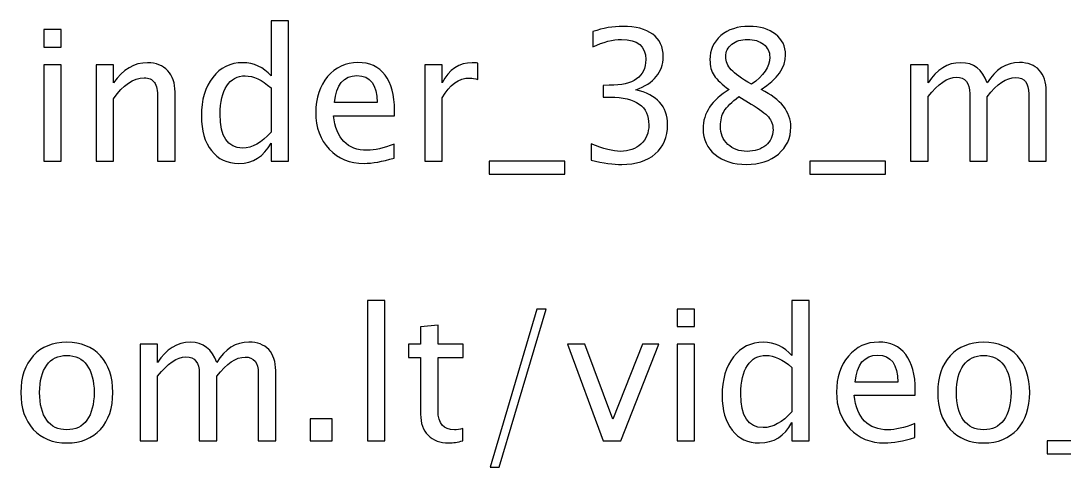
# Model space of a CAD drawing. Header units: centimetres. Extents: x -29.3 to 28.8, y -24.1 to 28.7.
# Drawn here: x -1.64 to 5.65, y 18.53 to 21.65 of the extents above; entities that cross this region are included whole.
import ezdxf

# ---------------------------------------------------------------- set-up
doc = ezdxf.new("R2010")
doc.units = ezdxf.units.CM
doc.header["$MEASUREMENT"] = 0
doc.layers.add('Layer 1', color=7, linetype='Continuous')

msp = doc.modelspace()

# ---------------------------------------------------------------- linework, layer by layer
at = {"layer": 'Layer 1'}
for points, knots in [([(-1.47784, 21.46673), (-1.47784, 21.46673), (-1.47784, 21.58865), (-1.47784, 21.58865), (-1.47784, 21.58865), (-1.47784, 21.58865), (-1.35592, 21.58865), (-1.35592, 21.58865), (-1.35592, 21.58865), (-1.35592, 21.58865), (-1.35592, 21.46673), (-1.35592, 21.46673), (-1.35592, 21.46673), (-1.35592, 21.46673), (-1.47784, 21.46673), (-1.47784, 21.46673)], [0, 0, 0, 0, 0.2, 0.2, 0.2, 0.2, 0.4, 0.4, 0.4, 0.4, 0.6, 0.6, 0.6, 0.6, 1, 1, 1, 1]), ([(0.11051, 20.67044), (0.11051, 20.67044), (0.11051, 20.79681), (0.11051, 20.79681), (0.11051, 20.79681), (0.06077, 20.7024), (-0.01416, 20.6552), (-0.11428, 20.6552), (-0.11428, 20.6552), (-0.19556, 20.6552), (-0.25948, 20.68462), (-0.30605, 20.74368), (-0.30605, 20.74368), (-0.35262, 20.80273), (-0.3759, 20.88338), (-0.3759, 20.98561), (-0.3759, 20.98561), (-0.3759, 21.09737), (-0.34944, 21.18733), (-0.29674, 21.25549), (-0.29674, 21.25549), (-0.24382, 21.32343), (-0.17439, 21.35751), (-0.08824, 21.35751), (-0.08824, 21.35751), (-0.00845, 21.35751), (0.05802, 21.32703), (0.11051, 21.26586), (0.11051, 21.26586), (0.11051, 21.26586), (0.11051, 21.64961), (0.11051, 21.64961), (0.11051, 21.64961), (0.11051, 21.64961), (0.23243, 21.64961), (0.23243, 21.64961), (0.23243, 21.64961), (0.23243, 21.64961), (0.23243, 20.67044), (0.23243, 20.67044), (0.23243, 20.67044), (0.23243, 20.67044), (0.11051, 20.67044), (0.11051, 20.67044)], [0, 0, 0, 0, 0.0833333, 0.0833333, 0.0833333, 0.0833333, 0.1666667, 0.1666667, 0.1666667, 0.1666667, 0.25, 0.25, 0.25, 0.25, 0.3333333, 0.3333333, 0.3333333, 0.3333333, 0.4166667, 0.4166667, 0.4166667, 0.4166667, 0.5, 0.5, 0.5, 0.5, 0.5833333, 0.5833333, 0.5833333, 0.5833333, 0.6666667, 0.6666667, 0.6666667, 0.6666667, 0.75, 0.75, 0.75, 0.75, 0.8333333, 0.8333333, 0.8333333, 0.8333333, 1, 1, 1, 1]), ([(2.34655, 20.67679), (2.34655, 20.67679), (2.34655, 20.79109), (2.34655, 20.79109), (2.34655, 20.79109), (2.43376, 20.75638), (2.50213, 20.73902), (2.55229, 20.73902), (2.55229, 20.73902), (2.61135, 20.73902), (2.65897, 20.75595), (2.69559, 20.79003), (2.69559, 20.79003), (2.73221, 20.82411), (2.75041, 20.86856), (2.75041, 20.92317), (2.75041, 20.92317), (2.75041, 21.05271), (2.66024, 21.11748), (2.4799, 21.11748), (2.4799, 21.11748), (2.4799, 21.11748), (2.43164, 21.11748), (2.43164, 21.11748), (2.43164, 21.11748), (2.43164, 21.11748), (2.43164, 21.1994), (2.43164, 21.1994), (2.43164, 21.1994), (2.43164, 21.1994), (2.4744, 21.20003), (2.4744, 21.20003), (2.4744, 21.20003), (2.64394, 21.20003), (2.72882, 21.25972), (2.72882, 21.37931), (2.72882, 21.37931), (2.72882, 21.47308), (2.67252, 21.52007), (2.56012, 21.52007), (2.56012, 21.52007), (2.4998, 21.52007), (2.43291, 21.50271), (2.35925, 21.468), (2.35925, 21.468), (2.35925, 21.468), (2.35925, 21.57468), (2.35925, 21.57468), (2.35925, 21.57468), (2.43143, 21.59923), (2.50107, 21.61151), (2.56795, 21.61151), (2.56795, 21.61151), (2.65897, 21.61151), (2.72903, 21.59331), (2.77772, 21.5569), (2.77772, 21.5569), (2.8264, 21.52071), (2.85074, 21.468), (2.85074, 21.399), (2.85074, 21.399), (2.85074, 21.29126), (2.78703, 21.21442), (2.65939, 21.1687), (2.65939, 21.1687), (2.80735, 21.1342), (2.88122, 21.05313), (2.88122, 20.92508), (2.88122, 20.92508), (2.88122, 20.83872), (2.85265, 20.77077), (2.79571, 20.72145), (2.79571, 20.72145), (2.73877, 20.67213), (2.66045, 20.64758), (2.56097, 20.64758), (2.56097, 20.64758), (2.50424, 20.64758), (2.43291, 20.65732), (2.34655, 20.67679)], [0, 0, 0, 0, 0.047619, 0.047619, 0.047619, 0.047619, 0.0952381, 0.0952381, 0.0952381, 0.0952381, 0.1428571, 0.1428571, 0.1428571, 0.1428571, 0.1904762, 0.1904762, 0.1904762, 0.1904762, 0.2380952, 0.2380952, 0.2380952, 0.2380952, 0.2857143, 0.2857143, 0.2857143, 0.2857143, 0.3333333, 0.3333333, 0.3333333, 0.3333333, 0.3809524, 0.3809524, 0.3809524, 0.3809524, 0.4285714, 0.4285714, 0.4285714, 0.4285714, 0.4761905, 0.4761905, 0.4761905, 0.4761905, 0.5238095, 0.5238095, 0.5238095, 0.5238095, 0.5714286, 0.5714286, 0.5714286, 0.5714286, 0.6190476, 0.6190476, 0.6190476, 0.6190476, 0.6666667, 0.6666667, 0.6666667, 0.6666667, 0.7142857, 0.7142857, 0.7142857, 0.7142857, 0.7619048, 0.7619048, 0.7619048, 0.7619048, 0.8095238, 0.8095238, 0.8095238, 0.8095238, 0.8571429, 0.8571429, 0.8571429, 0.8571429, 0.9047619, 0.9047619, 0.9047619, 0.9047619, 1, 1, 1, 1]), ([(3.31217, 21.17019), (3.26179, 21.20532), (3.22666, 21.23792), (3.20697, 21.26819), (3.20697, 21.26819), (3.18729, 21.29824), (3.17755, 21.33465), (3.17755, 21.3772), (3.17755, 21.3772), (3.17755, 21.44662), (3.20295, 21.50314), (3.25354, 21.54653), (3.25354, 21.54653), (3.30434, 21.58992), (3.37059, 21.61151), (3.45229, 21.61151), (3.45229, 21.61151), (3.52765, 21.61151), (3.58882, 21.5931), (3.6356, 21.55627), (3.6356, 21.55627), (3.68238, 21.51965), (3.70587, 21.47181), (3.70587, 21.41318), (3.70587, 21.41318), (3.70587, 21.32428), (3.64893, 21.24321), (3.53527, 21.17019), (3.53527, 21.17019), (3.67349, 21.10245), (3.7427, 21.01503), (3.7427, 20.90793), (3.7427, 20.90793), (3.7427, 20.83152), (3.7137, 20.76908), (3.65592, 20.72039), (3.65592, 20.72039), (3.59813, 20.67192), (3.52384, 20.64758), (3.43282, 20.64758), (3.43282, 20.64758), (3.34202, 20.64758), (3.26878, 20.67044), (3.2129, 20.71616), (3.2129, 20.71616), (3.15723, 20.76167), (3.12929, 20.82178), (3.12929, 20.89608), (3.12929, 20.89608), (3.12929, 21.00614), (3.19025, 21.09737), (3.31217, 21.17019)], [0, 0, 0, 0, 0.0714286, 0.0714286, 0.0714286, 0.0714286, 0.1428571, 0.1428571, 0.1428571, 0.1428571, 0.2142857, 0.2142857, 0.2142857, 0.2142857, 0.2857143, 0.2857143, 0.2857143, 0.2857143, 0.3571429, 0.3571429, 0.3571429, 0.3571429, 0.4285714, 0.4285714, 0.4285714, 0.4285714, 0.5, 0.5, 0.5, 0.5, 0.5714286, 0.5714286, 0.5714286, 0.5714286, 0.6428571, 0.6428571, 0.6428571, 0.6428571, 0.7142857, 0.7142857, 0.7142857, 0.7142857, 0.7857143, 0.7857143, 0.7857143, 0.7857143, 0.8571429, 0.8571429, 0.8571429, 0.8571429, 1, 1, 1, 1]), ([(3.46711, 21.2085), (3.55262, 21.26501), (3.59538, 21.32767), (3.59538, 21.39688), (3.59538, 21.39688), (3.59538, 21.43392), (3.58099, 21.46356), (3.55241, 21.4862), (3.55241, 21.4862), (3.52363, 21.50885), (3.48616, 21.52007), (3.43981, 21.52007), (3.43981, 21.52007), (3.39493, 21.52007), (3.35831, 21.50906), (3.33016, 21.48684), (3.33016, 21.48684), (3.30201, 21.46461), (3.28804, 21.43604), (3.28804, 21.40069), (3.28804, 21.40069), (3.28804, 21.3664), (3.30074, 21.3355), (3.32614, 21.30798), (3.32614, 21.30798), (3.35154, 21.28068), (3.39853, 21.24744), (3.46711, 21.2085)], [0, 0, 0, 0, 0.125, 0.125, 0.125, 0.125, 0.25, 0.25, 0.25, 0.25, 0.375, 0.375, 0.375, 0.375, 0.5, 0.5, 0.5, 0.5, 0.625, 0.625, 0.625, 0.625, 0.75, 0.75, 0.75, 0.75, 1, 1, 1, 1]), ([(-1.47784, 20.67044), (-1.47784, 20.67044), (-1.47784, 21.34354), (-1.47784, 21.34354), (-1.47784, 21.34354), (-1.47784, 21.34354), (-1.35592, 21.34354), (-1.35592, 21.34354), (-1.35592, 21.34354), (-1.35592, 21.34354), (-1.35592, 20.67044), (-1.35592, 20.67044), (-1.35592, 20.67044), (-1.35592, 20.67044), (-1.47784, 20.67044), (-1.47784, 20.67044)], [0, 0, 0, 0, 0.2, 0.2, 0.2, 0.2, 0.4, 0.4, 0.4, 0.4, 0.6, 0.6, 0.6, 0.6, 1, 1, 1, 1]), ([(-1.11081, 20.67044), (-1.11081, 20.67044), (-1.11081, 21.34354), (-1.11081, 21.34354), (-1.11081, 21.34354), (-1.11081, 21.34354), (-0.98889, 21.34354), (-0.98889, 21.34354), (-0.98889, 21.34354), (-0.98889, 21.34354), (-0.98889, 21.21633), (-0.98889, 21.21633), (-0.98889, 21.21633), (-0.92433, 21.31052), (-0.84517, 21.35751), (-0.75161, 21.35751), (-0.75161, 21.35751), (-0.69277, 21.35751), (-0.64599, 21.3391), (-0.61149, 21.30205), (-0.61149, 21.30205), (-0.57699, 21.26522), (-0.55963, 21.21548), (-0.55963, 21.15325), (-0.55963, 21.15325), (-0.55963, 21.15325), (-0.55963, 20.67044), (-0.55963, 20.67044), (-0.55963, 20.67044), (-0.55963, 20.67044), (-0.68155, 20.67044), (-0.68155, 20.67044), (-0.68155, 20.67044), (-0.68155, 20.67044), (-0.68155, 21.11346), (-0.68155, 21.11346), (-0.68155, 21.11346), (-0.68155, 21.16341), (-0.68896, 21.19897), (-0.70356, 21.22014), (-0.70356, 21.22014), (-0.71838, 21.24152), (-0.74272, 21.2521), (-0.7768, 21.2521), (-0.7768, 21.2521), (-0.85173, 21.2521), (-0.92243, 21.20321), (-0.98889, 21.10542), (-0.98889, 21.10542), (-0.98889, 21.10542), (-0.98889, 20.67044), (-0.98889, 20.67044), (-0.98889, 20.67044), (-0.98889, 20.67044), (-1.11081, 20.67044), (-1.11081, 20.67044)], [0, 0, 0, 0, 0.0666667, 0.0666667, 0.0666667, 0.0666667, 0.1333333, 0.1333333, 0.1333333, 0.1333333, 0.2, 0.2, 0.2, 0.2, 0.2666667, 0.2666667, 0.2666667, 0.2666667, 0.3333333, 0.3333333, 0.3333333, 0.3333333, 0.4, 0.4, 0.4, 0.4, 0.4666667, 0.4666667, 0.4666667, 0.4666667, 0.5333333, 0.5333333, 0.5333333, 0.5333333, 0.6, 0.6, 0.6, 0.6, 0.6666667, 0.6666667, 0.6666667, 0.6666667, 0.7333333, 0.7333333, 0.7333333, 0.7333333, 0.8, 0.8, 0.8, 0.8, 0.8666667, 0.8666667, 0.8666667, 0.8666667, 1, 1, 1, 1]), ([(0.97072, 20.69203), (0.88881, 20.66748), (0.81874, 20.6552), (0.76032, 20.6552), (0.76032, 20.6552), (0.66063, 20.6552), (0.57956, 20.68822), (0.51712, 20.75405), (0.51712, 20.75405), (0.45468, 20.81988), (0.42335, 20.90518), (0.42335, 21.01017), (0.42335, 21.01017), (0.42335, 21.11198), (0.45087, 21.19559), (0.50611, 21.26099), (0.50611, 21.26099), (0.56136, 21.32618), (0.63205, 21.35878), (0.7182, 21.35878), (0.7182, 21.35878), (0.79969, 21.35878), (0.86277, 21.32978), (0.90722, 21.27179), (0.90722, 21.27179), (0.95167, 21.21379), (0.9739, 21.13166), (0.9739, 21.02519), (0.9739, 21.02519), (0.9739, 21.02519), (0.97326, 20.98794), (0.97326, 20.98794), (0.97326, 20.98794), (0.97326, 20.98794), (0.54781, 20.98794), (0.54781, 20.98794), (0.54781, 20.98794), (0.56559, 20.82707), (0.64412, 20.74664), (0.78318, 20.74664), (0.78318, 20.74664), (0.8342, 20.74664), (0.89664, 20.76103), (0.97072, 20.78982), (0.97072, 20.78982), (0.97072, 20.78982), (0.97072, 20.69203), (0.97072, 20.69203)], [0, 0, 0, 0, 0.0769231, 0.0769231, 0.0769231, 0.0769231, 0.1538462, 0.1538462, 0.1538462, 0.1538462, 0.2307692, 0.2307692, 0.2307692, 0.2307692, 0.3076923, 0.3076923, 0.3076923, 0.3076923, 0.3846154, 0.3846154, 0.3846154, 0.3846154, 0.4615385, 0.4615385, 0.4615385, 0.4615385, 0.5384615, 0.5384615, 0.5384615, 0.5384615, 0.6153846, 0.6153846, 0.6153846, 0.6153846, 0.6923077, 0.6923077, 0.6923077, 0.6923077, 0.7692308, 0.7692308, 0.7692308, 0.7692308, 0.8461538, 0.8461538, 0.8461538, 0.8461538, 1, 1, 1, 1]), ([(1.18429, 20.67044), (1.18429, 20.67044), (1.18429, 21.34354), (1.18429, 21.34354), (1.18429, 21.34354), (1.18429, 21.34354), (1.30621, 21.34354), (1.30621, 21.34354), (1.30621, 21.34354), (1.30621, 21.34354), (1.30621, 21.21633), (1.30621, 21.21633), (1.30621, 21.21633), (1.35468, 21.31052), (1.42496, 21.35751), (1.51724, 21.35751), (1.51724, 21.35751), (1.52973, 21.35751), (1.54285, 21.35645), (1.5564, 21.35434), (1.5564, 21.35434), (1.5564, 21.35434), (1.5564, 21.24025), (1.5564, 21.24025), (1.5564, 21.24025), (1.53523, 21.24723), (1.51661, 21.25083), (1.50052, 21.25083), (1.50052, 21.25083), (1.42305, 21.25083), (1.35828, 21.20511), (1.30621, 21.11346), (1.30621, 21.11346), (1.30621, 21.11346), (1.30621, 20.67044), (1.30621, 20.67044), (1.30621, 20.67044), (1.30621, 20.67044), (1.18429, 20.67044), (1.18429, 20.67044)], [0, 0, 0, 0, 0.0909091, 0.0909091, 0.0909091, 0.0909091, 0.1818182, 0.1818182, 0.1818182, 0.1818182, 0.2727273, 0.2727273, 0.2727273, 0.2727273, 0.3636364, 0.3636364, 0.3636364, 0.3636364, 0.4545455, 0.4545455, 0.4545455, 0.4545455, 0.5454545, 0.5454545, 0.5454545, 0.5454545, 0.6363636, 0.6363636, 0.6363636, 0.6363636, 0.7272727, 0.7272727, 0.7272727, 0.7272727, 0.8181818, 0.8181818, 0.8181818, 0.8181818, 1, 1, 1, 1]), ([(4.58005, 20.67044), (4.58005, 20.67044), (4.58005, 21.34354), (4.58005, 21.34354), (4.58005, 21.34354), (4.58005, 21.34354), (4.70197, 21.34354), (4.70197, 21.34354), (4.70197, 21.34354), (4.70197, 21.34354), (4.70197, 21.21633), (4.70197, 21.21633), (4.70197, 21.21633), (4.76145, 21.31052), (4.83765, 21.35751), (4.93099, 21.35751), (4.93099, 21.35751), (5.02095, 21.35751), (5.08212, 21.31052), (5.11472, 21.21633), (5.11472, 21.21633), (5.17251, 21.31137), (5.24786, 21.35878), (5.34036, 21.35878), (5.34036, 21.35878), (5.39941, 21.35878), (5.44534, 21.34142), (5.47815, 21.3065), (5.47815, 21.3065), (5.51096, 21.27157), (5.52747, 21.22268), (5.52747, 21.15981), (5.52747, 21.15981), (5.52747, 21.15981), (5.52747, 20.67044), (5.52747, 20.67044), (5.52747, 20.67044), (5.52747, 20.67044), (5.40555, 20.67044), (5.40555, 20.67044), (5.40555, 20.67044), (5.40555, 20.67044), (5.40555, 21.13971), (5.40555, 21.13971), (5.40555, 21.13971), (5.40555, 21.21633), (5.37507, 21.25464), (5.31411, 21.25464), (5.31411, 21.25464), (5.25082, 21.25464), (5.18436, 21.20998), (5.11472, 21.12044), (5.11472, 21.12044), (5.11472, 21.12044), (5.11472, 20.67044), (5.11472, 20.67044), (5.11472, 20.67044), (5.11472, 20.67044), (4.9928, 20.67044), (4.9928, 20.67044), (4.9928, 20.67044), (4.9928, 20.67044), (4.9928, 21.14013), (4.9928, 21.14013), (4.9928, 21.14013), (4.9928, 21.21739), (4.9619, 21.25591), (4.89988, 21.25591), (4.89988, 21.25591), (4.83828, 21.25591), (4.77224, 21.21104), (4.70197, 21.12108), (4.70197, 21.12108), (4.70197, 21.12108), (4.70197, 20.67044), (4.70197, 20.67044), (4.70197, 20.67044), (4.70197, 20.67044), (4.58005, 20.67044), (4.58005, 20.67044)], [0, 0, 0, 0, 0.047619, 0.047619, 0.047619, 0.047619, 0.0952381, 0.0952381, 0.0952381, 0.0952381, 0.1428571, 0.1428571, 0.1428571, 0.1428571, 0.1904762, 0.1904762, 0.1904762, 0.1904762, 0.2380952, 0.2380952, 0.2380952, 0.2380952, 0.2857143, 0.2857143, 0.2857143, 0.2857143, 0.3333333, 0.3333333, 0.3333333, 0.3333333, 0.3809524, 0.3809524, 0.3809524, 0.3809524, 0.4285714, 0.4285714, 0.4285714, 0.4285714, 0.4761905, 0.4761905, 0.4761905, 0.4761905, 0.5238095, 0.5238095, 0.5238095, 0.5238095, 0.5714286, 0.5714286, 0.5714286, 0.5714286, 0.6190476, 0.6190476, 0.6190476, 0.6190476, 0.6666667, 0.6666667, 0.6666667, 0.6666667, 0.7142857, 0.7142857, 0.7142857, 0.7142857, 0.7619048, 0.7619048, 0.7619048, 0.7619048, 0.8095238, 0.8095238, 0.8095238, 0.8095238, 0.8571429, 0.8571429, 0.8571429, 0.8571429, 0.9047619, 0.9047619, 0.9047619, 0.9047619, 1, 1, 1, 1]), ([(0.11051, 21.18246), (0.04722, 21.23813), (-0.01268, 21.26607), (-0.06941, 21.26607), (-0.06941, 21.26607), (-0.12529, 21.26607), (-0.16847, 21.24279), (-0.19916, 21.19601), (-0.19916, 21.19601), (-0.22985, 21.14944), (-0.24509, 21.0834), (-0.24509, 20.99789), (-0.24509, 20.99789), (-0.24509, 20.84062), (-0.19302, 20.76188), (-0.08867, 20.76188), (-0.08867, 20.76188), (-0.02093, 20.76188), (0.04553, 20.79892), (0.11051, 20.87279), (0.11051, 20.87279), (0.11051, 20.87279), (0.11051, 21.18246), (0.11051, 21.18246)], [0, 0, 0, 0, 0.1428571, 0.1428571, 0.1428571, 0.1428571, 0.2857143, 0.2857143, 0.2857143, 0.2857143, 0.4285714, 0.4285714, 0.4285714, 0.4285714, 0.5714286, 0.5714286, 0.5714286, 0.5714286, 0.7142857, 0.7142857, 0.7142857, 0.7142857, 1, 1, 1, 1]), ([(0.55416, 21.07938), (0.55416, 21.07938), (0.85134, 21.07938), (0.85134, 21.07938), (0.85134, 21.07938), (0.85134, 21.20469), (0.80456, 21.26734), (0.71122, 21.26734), (0.71122, 21.26734), (0.61724, 21.26734), (0.56496, 21.20469), (0.55416, 21.07938)], [0, 0, 0, 0, 0.25, 0.25, 0.25, 0.25, 0.5, 0.5, 0.5, 0.5, 1, 1, 1, 1]), ([(3.37863, 21.12066), (3.3291, 21.08256), (3.29545, 21.04932), (3.27767, 21.02096), (3.27767, 21.02096), (3.2601, 20.9926), (3.25121, 20.95746), (3.25121, 20.91513), (3.25121, 20.91513), (3.25121, 20.86263), (3.26814, 20.82009), (3.30222, 20.7877), (3.30222, 20.7877), (3.3363, 20.75532), (3.38096, 20.73902), (3.43663, 20.73902), (3.43663, 20.73902), (3.49018, 20.73902), (3.53379, 20.75278), (3.56744, 20.78051), (3.56744, 20.78051), (3.60131, 20.80824), (3.61824, 20.84422), (3.61824, 20.88846), (3.61824, 20.88846), (3.61824, 20.92402), (3.60787, 20.95429), (3.58691, 20.97884), (3.58691, 20.97884), (3.56596, 21.00339), (3.52553, 21.03345), (3.46563, 21.06901), (3.46563, 21.06901), (3.46563, 21.06901), (3.37863, 21.12066), (3.37863, 21.12066)], [0, 0, 0, 0, 0.1, 0.1, 0.1, 0.1, 0.2, 0.2, 0.2, 0.2, 0.3, 0.3, 0.3, 0.3, 0.4, 0.4, 0.4, 0.4, 0.5, 0.5, 0.5, 0.5, 0.6, 0.6, 0.6, 0.6, 0.7, 0.7, 0.7, 0.7, 0.8, 0.8, 0.8, 0.8, 1, 1, 1, 1]), ([(1.63535, 20.579), (1.63535, 20.579), (1.63535, 20.67044), (1.63535, 20.67044), (1.63535, 20.67044), (1.63535, 20.67044), (2.16367, 20.67044), (2.16367, 20.67044), (2.16367, 20.67044), (2.16367, 20.67044), (2.16367, 20.579), (2.16367, 20.579), (2.16367, 20.579), (2.16367, 20.579), (1.63535, 20.579), (1.63535, 20.579)], [0, 0, 0, 0, 0.2, 0.2, 0.2, 0.2, 0.4, 0.4, 0.4, 0.4, 0.6, 0.6, 0.6, 0.6, 1, 1, 1, 1]), ([(3.87647, 20.579), (3.87647, 20.579), (3.87647, 20.67044), (3.87647, 20.67044), (3.87647, 20.67044), (3.87647, 20.67044), (4.40479, 20.67044), (4.40479, 20.67044), (4.40479, 20.67044), (4.40479, 20.67044), (4.40479, 20.579), (4.40479, 20.579), (4.40479, 20.579), (4.40479, 20.579), (3.87647, 20.579), (3.87647, 20.579)], [0, 0, 0, 0, 0.2, 0.2, 0.2, 0.2, 0.4, 0.4, 0.4, 0.4, 0.6, 0.6, 0.6, 0.6, 1, 1, 1, 1]), ([(0.78372, 18.71887), (0.78372, 18.71887), (0.78372, 19.69804), (0.78372, 19.69804), (0.78372, 19.69804), (0.78372, 19.69804), (0.90564, 19.69804), (0.90564, 19.69804), (0.90564, 19.69804), (0.90564, 19.69804), (0.90564, 18.71887), (0.90564, 18.71887), (0.90564, 18.71887), (0.90564, 18.71887), (0.78372, 18.71887), (0.78372, 18.71887)], [0, 0, 0, 0, 0.2, 0.2, 0.2, 0.2, 0.4, 0.4, 0.4, 0.4, 0.6, 0.6, 0.6, 0.6, 1, 1, 1, 1]), ([(3.74896, 18.71887), (3.74896, 18.71887), (3.74896, 18.84524), (3.74896, 18.84524), (3.74896, 18.84524), (3.69922, 18.75083), (3.62429, 18.70363), (3.52417, 18.70363), (3.52417, 18.70363), (3.44289, 18.70363), (3.37897, 18.73305), (3.3324, 18.79211), (3.3324, 18.79211), (3.28583, 18.85116), (3.26255, 18.93181), (3.26255, 19.03404), (3.26255, 19.03404), (3.26255, 19.1458), (3.28901, 19.23576), (3.34171, 19.30392), (3.34171, 19.30392), (3.39463, 19.37186), (3.46406, 19.40594), (3.55021, 19.40594), (3.55021, 19.40594), (3.63, 19.40594), (3.69647, 19.37546), (3.74896, 19.31429), (3.74896, 19.31429), (3.74896, 19.31429), (3.74896, 19.69804), (3.74896, 19.69804), (3.74896, 19.69804), (3.74896, 19.69804), (3.87088, 19.69804), (3.87088, 19.69804), (3.87088, 19.69804), (3.87088, 19.69804), (3.87088, 18.71887), (3.87088, 18.71887), (3.87088, 18.71887), (3.87088, 18.71887), (3.74896, 18.71887), (3.74896, 18.71887)], [0, 0, 0, 0, 0.0833333, 0.0833333, 0.0833333, 0.0833333, 0.1666667, 0.1666667, 0.1666667, 0.1666667, 0.25, 0.25, 0.25, 0.25, 0.3333333, 0.3333333, 0.3333333, 0.3333333, 0.4166667, 0.4166667, 0.4166667, 0.4166667, 0.5, 0.5, 0.5, 0.5, 0.5833333, 0.5833333, 0.5833333, 0.5833333, 0.6666667, 0.6666667, 0.6666667, 0.6666667, 0.75, 0.75, 0.75, 0.75, 0.8333333, 0.8333333, 0.8333333, 0.8333333, 1, 1, 1, 1]), ([(1.64097, 18.53472), (1.64097, 18.53472), (1.96757, 19.63708), (1.96757, 19.63708), (1.96757, 19.63708), (1.96757, 19.63708), (2.03213, 19.63708), (2.03213, 19.63708), (2.03213, 19.63708), (2.03213, 19.63708), (1.70553, 18.53472), (1.70553, 18.53472), (1.70553, 18.53472), (1.70553, 18.53472), (1.64097, 18.53472), (1.64097, 18.53472)], [0, 0, 0, 0, 0.2, 0.2, 0.2, 0.2, 0.4, 0.4, 0.4, 0.4, 0.6, 0.6, 0.6, 0.6, 1, 1, 1, 1]), ([(2.94886, 19.51516), (2.94886, 19.51516), (2.94886, 19.63708), (2.94886, 19.63708), (2.94886, 19.63708), (2.94886, 19.63708), (3.07078, 19.63708), (3.07078, 19.63708), (3.07078, 19.63708), (3.07078, 19.63708), (3.07078, 19.51516), (3.07078, 19.51516), (3.07078, 19.51516), (3.07078, 19.51516), (2.94886, 19.51516), (2.94886, 19.51516)], [0, 0, 0, 0, 0.2, 0.2, 0.2, 0.2, 0.4, 0.4, 0.4, 0.4, 0.6, 0.6, 0.6, 0.6, 1, 1, 1, 1]), ([(1.45174, 18.71908), (1.41406, 18.70871), (1.38126, 18.70363), (1.35353, 18.70363), (1.35353, 18.70363), (1.2913, 18.70363), (1.24283, 18.72141), (1.20811, 18.75697), (1.20811, 18.75697), (1.17319, 18.79253), (1.15583, 18.84185), (1.15583, 18.90514), (1.15583, 18.90514), (1.15583, 18.90514), (1.15583, 19.30053), (1.15583, 19.30053), (1.15583, 19.30053), (1.15583, 19.30053), (1.07159, 19.30053), (1.07159, 19.30053), (1.07159, 19.30053), (1.07159, 19.30053), (1.07159, 19.39197), (1.07159, 19.39197), (1.07159, 19.39197), (1.07159, 19.39197), (1.15583, 19.39197), (1.15583, 19.39197), (1.15583, 19.39197), (1.15583, 19.39197), (1.15583, 19.51368), (1.15583, 19.51368), (1.15583, 19.51368), (1.15583, 19.51368), (1.27775, 19.52532), (1.27775, 19.52532), (1.27775, 19.52532), (1.27775, 19.52532), (1.27775, 19.39197), (1.27775, 19.39197), (1.27775, 19.39197), (1.27775, 19.39197), (1.45428, 19.39197), (1.45428, 19.39197), (1.45428, 19.39197), (1.45428, 19.39197), (1.45428, 19.30053), (1.45428, 19.30053), (1.45428, 19.30053), (1.45428, 19.30053), (1.27775, 19.30053), (1.27775, 19.30053), (1.27775, 19.30053), (1.27775, 19.30053), (1.27775, 18.92715), (1.27775, 18.92715), (1.27775, 18.92715), (1.27775, 18.8391), (1.31606, 18.79507), (1.39247, 18.79507), (1.39247, 18.79507), (1.40877, 18.79507), (1.42846, 18.79782), (1.45174, 18.80311), (1.45174, 18.80311), (1.45174, 18.80311), (1.45174, 18.71908), (1.45174, 18.71908)], [0, 0, 0, 0, 0.0555556, 0.0555556, 0.0555556, 0.0555556, 0.1111111, 0.1111111, 0.1111111, 0.1111111, 0.1666667, 0.1666667, 0.1666667, 0.1666667, 0.2222222, 0.2222222, 0.2222222, 0.2222222, 0.2777778, 0.2777778, 0.2777778, 0.2777778, 0.3333333, 0.3333333, 0.3333333, 0.3333333, 0.3888889, 0.3888889, 0.3888889, 0.3888889, 0.4444444, 0.4444444, 0.4444444, 0.4444444, 0.5, 0.5, 0.5, 0.5, 0.5555556, 0.5555556, 0.5555556, 0.5555556, 0.6111111, 0.6111111, 0.6111111, 0.6111111, 0.6666667, 0.6666667, 0.6666667, 0.6666667, 0.7222222, 0.7222222, 0.7222222, 0.7222222, 0.7777778, 0.7777778, 0.7777778, 0.7777778, 0.8333333, 0.8333333, 0.8333333, 0.8333333, 0.8888889, 0.8888889, 0.8888889, 0.8888889, 1, 1, 1, 1]), ([(-1.31601, 18.70363), (-1.41486, 18.70363), (-1.49317, 18.73517), (-1.55075, 18.79825), (-1.55075, 18.79825), (-1.60853, 18.86132), (-1.63732, 18.94705), (-1.63732, 19.05521), (-1.63732, 19.05521), (-1.63732, 19.16316), (-1.60853, 19.24867), (-1.55075, 19.31154), (-1.55075, 19.31154), (-1.49317, 19.3744), (-1.41486, 19.40594), (-1.31601, 19.40594), (-1.31601, 19.40594), (-1.21716, 19.40594), (-1.13884, 19.3744), (-1.08127, 19.31154), (-1.08127, 19.31154), (-1.02349, 19.24867), (-0.9947, 19.16316), (-0.9947, 19.05521), (-0.9947, 19.05521), (-0.9947, 18.94705), (-1.02349, 18.86132), (-1.08127, 18.79825), (-1.08127, 18.79825), (-1.13884, 18.73517), (-1.21716, 18.70363), (-1.31601, 18.70363)], [0, 0, 0, 0, 0.1111111, 0.1111111, 0.1111111, 0.1111111, 0.2222222, 0.2222222, 0.2222222, 0.2222222, 0.3333333, 0.3333333, 0.3333333, 0.3333333, 0.4444444, 0.4444444, 0.4444444, 0.4444444, 0.5555556, 0.5555556, 0.5555556, 0.5555556, 0.6666667, 0.6666667, 0.6666667, 0.6666667, 0.7777778, 0.7777778, 0.7777778, 0.7777778, 1, 1, 1, 1]), ([(-0.80378, 18.71887), (-0.80378, 18.71887), (-0.80378, 19.39197), (-0.80378, 19.39197), (-0.80378, 19.39197), (-0.80378, 19.39197), (-0.68186, 19.39197), (-0.68186, 19.39197), (-0.68186, 19.39197), (-0.68186, 19.39197), (-0.68186, 19.26476), (-0.68186, 19.26476), (-0.68186, 19.26476), (-0.62238, 19.35895), (-0.54618, 19.40594), (-0.45284, 19.40594), (-0.45284, 19.40594), (-0.36288, 19.40594), (-0.30171, 19.35895), (-0.26911, 19.26476), (-0.26911, 19.26476), (-0.21132, 19.3598), (-0.13597, 19.40721), (-0.04347, 19.40721), (-0.04347, 19.40721), (0.01558, 19.40721), (0.06151, 19.38985), (0.09432, 19.35493), (0.09432, 19.35493), (0.12713, 19.32), (0.14364, 19.27111), (0.14364, 19.20824), (0.14364, 19.20824), (0.14364, 19.20824), (0.14364, 18.71887), (0.14364, 18.71887), (0.14364, 18.71887), (0.14364, 18.71887), (0.02172, 18.71887), (0.02172, 18.71887), (0.02172, 18.71887), (0.02172, 18.71887), (0.02172, 19.18814), (0.02172, 19.18814), (0.02172, 19.18814), (0.02172, 19.26476), (-0.00876, 19.30307), (-0.06972, 19.30307), (-0.06972, 19.30307), (-0.13301, 19.30307), (-0.19947, 19.25841), (-0.26911, 19.16887), (-0.26911, 19.16887), (-0.26911, 19.16887), (-0.26911, 18.71887), (-0.26911, 18.71887), (-0.26911, 18.71887), (-0.26911, 18.71887), (-0.39103, 18.71887), (-0.39103, 18.71887), (-0.39103, 18.71887), (-0.39103, 18.71887), (-0.39103, 19.18856), (-0.39103, 19.18856), (-0.39103, 19.18856), (-0.39103, 19.26582), (-0.42193, 19.30434), (-0.48395, 19.30434), (-0.48395, 19.30434), (-0.54555, 19.30434), (-0.61159, 19.25947), (-0.68186, 19.16951), (-0.68186, 19.16951), (-0.68186, 19.16951), (-0.68186, 18.71887), (-0.68186, 18.71887), (-0.68186, 18.71887), (-0.68186, 18.71887), (-0.80378, 18.71887), (-0.80378, 18.71887)], [0, 0, 0, 0, 0.047619, 0.047619, 0.047619, 0.047619, 0.0952381, 0.0952381, 0.0952381, 0.0952381, 0.1428571, 0.1428571, 0.1428571, 0.1428571, 0.1904762, 0.1904762, 0.1904762, 0.1904762, 0.2380952, 0.2380952, 0.2380952, 0.2380952, 0.2857143, 0.2857143, 0.2857143, 0.2857143, 0.3333333, 0.3333333, 0.3333333, 0.3333333, 0.3809524, 0.3809524, 0.3809524, 0.3809524, 0.4285714, 0.4285714, 0.4285714, 0.4285714, 0.4761905, 0.4761905, 0.4761905, 0.4761905, 0.5238095, 0.5238095, 0.5238095, 0.5238095, 0.5714286, 0.5714286, 0.5714286, 0.5714286, 0.6190476, 0.6190476, 0.6190476, 0.6190476, 0.6666667, 0.6666667, 0.6666667, 0.6666667, 0.7142857, 0.7142857, 0.7142857, 0.7142857, 0.7619048, 0.7619048, 0.7619048, 0.7619048, 0.8095238, 0.8095238, 0.8095238, 0.8095238, 0.8571429, 0.8571429, 0.8571429, 0.8571429, 0.9047619, 0.9047619, 0.9047619, 0.9047619, 1, 1, 1, 1]), ([(2.43175, 18.71887), (2.43175, 18.71887), (2.18114, 19.39197), (2.18114, 19.39197), (2.18114, 19.39197), (2.18114, 19.39197), (2.30306, 19.39197), (2.30306, 19.39197), (2.30306, 19.39197), (2.30306, 19.39197), (2.49843, 18.86894), (2.49843, 18.86894), (2.49843, 18.86894), (2.49843, 18.86894), (2.70523, 19.39197), (2.70523, 19.39197), (2.70523, 19.39197), (2.70523, 19.39197), (2.81995, 19.39197), (2.81995, 19.39197), (2.81995, 19.39197), (2.81995, 19.39197), (2.55389, 18.71887), (2.55389, 18.71887), (2.55389, 18.71887), (2.55389, 18.71887), (2.43175, 18.71887), (2.43175, 18.71887)], [0, 0, 0, 0, 0.125, 0.125, 0.125, 0.125, 0.25, 0.25, 0.25, 0.25, 0.375, 0.375, 0.375, 0.375, 0.5, 0.5, 0.5, 0.5, 0.625, 0.625, 0.625, 0.625, 0.75, 0.75, 0.75, 0.75, 1, 1, 1, 1]), ([(2.94886, 18.71887), (2.94886, 18.71887), (2.94886, 19.39197), (2.94886, 19.39197), (2.94886, 19.39197), (2.94886, 19.39197), (3.07078, 19.39197), (3.07078, 19.39197), (3.07078, 19.39197), (3.07078, 19.39197), (3.07078, 18.71887), (3.07078, 18.71887), (3.07078, 18.71887), (3.07078, 18.71887), (2.94886, 18.71887), (2.94886, 18.71887)], [0, 0, 0, 0, 0.2, 0.2, 0.2, 0.2, 0.4, 0.4, 0.4, 0.4, 0.6, 0.6, 0.6, 0.6, 1, 1, 1, 1]), ([(4.60917, 18.74046), (4.52726, 18.71591), (4.45719, 18.70363), (4.39877, 18.70363), (4.39877, 18.70363), (4.29908, 18.70363), (4.21801, 18.73665), (4.15557, 18.80248), (4.15557, 18.80248), (4.09313, 18.86831), (4.0618, 18.95361), (4.0618, 19.0586), (4.0618, 19.0586), (4.0618, 19.16041), (4.08932, 19.24402), (4.14456, 19.30942), (4.14456, 19.30942), (4.19981, 19.37461), (4.2705, 19.40721), (4.35665, 19.40721), (4.35665, 19.40721), (4.43814, 19.40721), (4.50122, 19.37821), (4.54567, 19.32022), (4.54567, 19.32022), (4.59012, 19.26222), (4.61235, 19.18009), (4.61235, 19.07362), (4.61235, 19.07362), (4.61235, 19.07362), (4.61171, 19.03637), (4.61171, 19.03637), (4.61171, 19.03637), (4.61171, 19.03637), (4.18626, 19.03637), (4.18626, 19.03637), (4.18626, 19.03637), (4.20404, 18.8755), (4.28257, 18.79507), (4.42163, 18.79507), (4.42163, 18.79507), (4.47265, 18.79507), (4.53509, 18.80946), (4.60917, 18.83825), (4.60917, 18.83825), (4.60917, 18.83825), (4.60917, 18.74046), (4.60917, 18.74046)], [0, 0, 0, 0, 0.0769231, 0.0769231, 0.0769231, 0.0769231, 0.1538462, 0.1538462, 0.1538462, 0.1538462, 0.2307692, 0.2307692, 0.2307692, 0.2307692, 0.3076923, 0.3076923, 0.3076923, 0.3076923, 0.3846154, 0.3846154, 0.3846154, 0.3846154, 0.4615385, 0.4615385, 0.4615385, 0.4615385, 0.5384615, 0.5384615, 0.5384615, 0.5384615, 0.6153846, 0.6153846, 0.6153846, 0.6153846, 0.6923077, 0.6923077, 0.6923077, 0.6923077, 0.7692308, 0.7692308, 0.7692308, 0.7692308, 0.8461538, 0.8461538, 0.8461538, 0.8461538, 1, 1, 1, 1]), ([(5.09071, 18.70363), (4.99186, 18.70363), (4.91355, 18.73517), (4.85597, 18.79825), (4.85597, 18.79825), (4.79819, 18.86132), (4.7694, 18.94705), (4.7694, 19.05521), (4.7694, 19.05521), (4.7694, 19.16316), (4.79819, 19.24867), (4.85597, 19.31154), (4.85597, 19.31154), (4.91355, 19.3744), (4.99186, 19.40594), (5.09071, 19.40594), (5.09071, 19.40594), (5.18956, 19.40594), (5.26788, 19.3744), (5.32545, 19.31154), (5.32545, 19.31154), (5.38323, 19.24867), (5.41202, 19.16316), (5.41202, 19.05521), (5.41202, 19.05521), (5.41202, 18.94705), (5.38323, 18.86132), (5.32545, 18.79825), (5.32545, 18.79825), (5.26788, 18.73517), (5.18956, 18.70363), (5.09071, 18.70363)], [0, 0, 0, 0, 0.1111111, 0.1111111, 0.1111111, 0.1111111, 0.2222222, 0.2222222, 0.2222222, 0.2222222, 0.3333333, 0.3333333, 0.3333333, 0.3333333, 0.4444444, 0.4444444, 0.4444444, 0.4444444, 0.5555556, 0.5555556, 0.5555556, 0.5555556, 0.6666667, 0.6666667, 0.6666667, 0.6666667, 0.7777778, 0.7777778, 0.7777778, 0.7777778, 1, 1, 1, 1]), ([(-1.31622, 18.79507), (-1.2559, 18.79507), (-1.20891, 18.81772), (-1.17546, 18.86323), (-1.17546, 18.86323), (-1.14223, 18.90852), (-1.12551, 18.97266), (-1.12551, 19.05521), (-1.12551, 19.05521), (-1.12551, 19.13755), (-1.14223, 19.20147), (-1.17546, 19.24677), (-1.17546, 19.24677), (-1.20891, 19.29185), (-1.2559, 19.3145), (-1.31622, 19.3145), (-1.31622, 19.3145), (-1.37676, 19.3145), (-1.42375, 19.29185), (-1.45677, 19.24677), (-1.45677, 19.24677), (-1.49, 19.20147), (-1.50651, 19.13755), (-1.50651, 19.05521), (-1.50651, 19.05521), (-1.50651, 18.97266), (-1.49, 18.90852), (-1.45677, 18.86323), (-1.45677, 18.86323), (-1.42375, 18.81772), (-1.37676, 18.79507), (-1.31622, 18.79507)], [0, 0, 0, 0, 0.1111111, 0.1111111, 0.1111111, 0.1111111, 0.2222222, 0.2222222, 0.2222222, 0.2222222, 0.3333333, 0.3333333, 0.3333333, 0.3333333, 0.4444444, 0.4444444, 0.4444444, 0.4444444, 0.5555556, 0.5555556, 0.5555556, 0.5555556, 0.6666667, 0.6666667, 0.6666667, 0.6666667, 0.7777778, 0.7777778, 0.7777778, 0.7777778, 1, 1, 1, 1]), ([(3.74896, 19.23089), (3.68567, 19.28656), (3.62577, 19.3145), (3.56904, 19.3145), (3.56904, 19.3145), (3.51316, 19.3145), (3.46998, 19.29122), (3.43929, 19.24444), (3.43929, 19.24444), (3.4086, 19.19787), (3.39336, 19.13183), (3.39336, 19.04632), (3.39336, 19.04632), (3.39336, 18.88905), (3.44543, 18.81031), (3.54978, 18.81031), (3.54978, 18.81031), (3.61752, 18.81031), (3.68398, 18.84735), (3.74896, 18.92122), (3.74896, 18.92122), (3.74896, 18.92122), (3.74896, 19.23089), (3.74896, 19.23089)], [0, 0, 0, 0, 0.1428571, 0.1428571, 0.1428571, 0.1428571, 0.2857143, 0.2857143, 0.2857143, 0.2857143, 0.4285714, 0.4285714, 0.4285714, 0.4285714, 0.5714286, 0.5714286, 0.5714286, 0.5714286, 0.7142857, 0.7142857, 0.7142857, 0.7142857, 1, 1, 1, 1]), ([(4.19261, 19.12781), (4.19261, 19.12781), (4.48979, 19.12781), (4.48979, 19.12781), (4.48979, 19.12781), (4.48979, 19.25312), (4.44301, 19.31577), (4.34967, 19.31577), (4.34967, 19.31577), (4.25569, 19.31577), (4.20341, 19.25312), (4.19261, 19.12781)], [0, 0, 0, 0, 0.25, 0.25, 0.25, 0.25, 0.5, 0.5, 0.5, 0.5, 1, 1, 1, 1]), ([(5.0905, 18.79507), (5.15082, 18.79507), (5.19781, 18.81772), (5.23126, 18.86323), (5.23126, 18.86323), (5.26449, 18.90852), (5.28121, 18.97266), (5.28121, 19.05521), (5.28121, 19.05521), (5.28121, 19.13755), (5.26449, 19.20147), (5.23126, 19.24677), (5.23126, 19.24677), (5.19781, 19.29185), (5.15082, 19.3145), (5.0905, 19.3145), (5.0905, 19.3145), (5.02996, 19.3145), (4.98297, 19.29185), (4.94995, 19.24677), (4.94995, 19.24677), (4.91672, 19.20147), (4.90021, 19.13755), (4.90021, 19.05521), (4.90021, 19.05521), (4.90021, 18.97266), (4.91672, 18.90852), (4.94995, 18.86323), (4.94995, 18.86323), (4.98297, 18.81772), (5.02996, 18.79507), (5.0905, 18.79507)], [0, 0, 0, 0, 0.1111111, 0.1111111, 0.1111111, 0.1111111, 0.2222222, 0.2222222, 0.2222222, 0.2222222, 0.3333333, 0.3333333, 0.3333333, 0.3333333, 0.4444444, 0.4444444, 0.4444444, 0.4444444, 0.5555556, 0.5555556, 0.5555556, 0.5555556, 0.6666667, 0.6666667, 0.6666667, 0.6666667, 0.7777778, 0.7777778, 0.7777778, 0.7777778, 1, 1, 1, 1]), ([(0.38452, 18.71887), (0.38452, 18.71887), (0.38452, 18.87254), (0.38452, 18.87254), (0.38452, 18.87254), (0.38452, 18.87254), (0.53819, 18.87254), (0.53819, 18.87254), (0.53819, 18.87254), (0.53819, 18.87254), (0.53819, 18.71887), (0.53819, 18.71887), (0.53819, 18.71887), (0.53819, 18.71887), (0.38452, 18.71887), (0.38452, 18.71887)], [0, 0, 0, 0, 0.2, 0.2, 0.2, 0.2, 0.4, 0.4, 0.4, 0.4, 0.6, 0.6, 0.6, 0.6, 1, 1, 1, 1]), ([(5.53436, 18.62743), (5.53436, 18.62743), (5.53436, 18.71887), (5.53436, 18.71887), (5.53436, 18.71887), (5.53436, 18.71887), (6.06268, 18.71887), (6.06268, 18.71887), (6.06268, 18.71887), (6.06268, 18.71887), (6.06268, 18.62743), (6.06268, 18.62743), (6.06268, 18.62743), (6.06268, 18.62743), (5.53436, 18.62743), (5.53436, 18.62743)], [0, 0, 0, 0, 0.2, 0.2, 0.2, 0.2, 0.4, 0.4, 0.4, 0.4, 0.6, 0.6, 0.6, 0.6, 1, 1, 1, 1])]:
    msp.add_open_spline(points, degree=3, knots=knots, dxfattribs=at)

doc.saveas('drawing.dxf')
